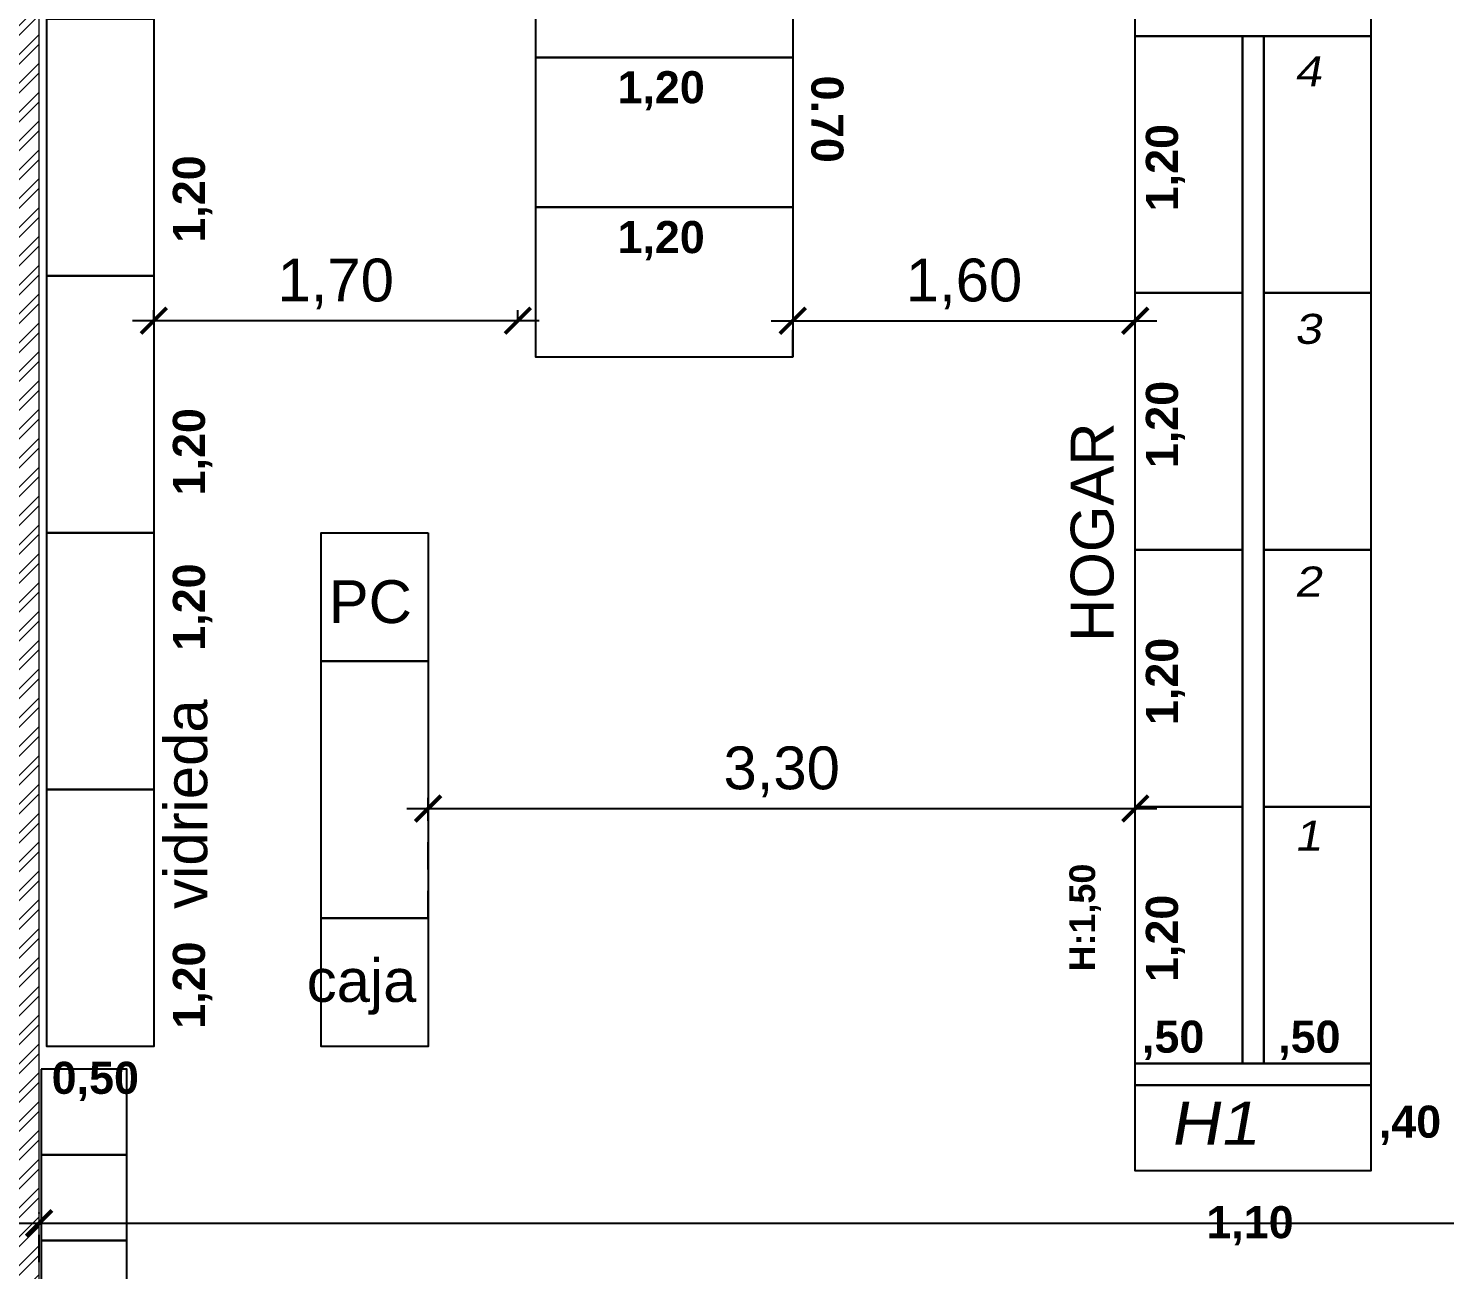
# Model space of a CAD drawing. Header units: metres. Extents: x 1093 to 1459, y -137 to 62.
# Drawn here: x 1280.3 to 1286.92, y -27.06 to -21.26 of the extents above; entities that cross this region are included whole.
import ezdxf

# ---------------------------------------------------------------- set-up
doc = ezdxf.new("R2010")
doc.units = ezdxf.units.M
doc.header["$LTSCALE"] = 0.508
doc.header["$PDMODE"] = 1
doc.header["$PDSIZE"] = -2
doc.linetypes.add('HIDDEN', pattern=[0.375, 0.25, -0.125])
doc.layers.get('0').update_dxf_attribs({"color": 9})
doc.layers.get('Defpoints').update_dxf_attribs({"color": 9})
for name, color, linetype in [('2-texto', 9, 'Continuous'), ('3-tabiques', 9, 'Continuous'), ('7-equipamiento', 9, 'Continuous'), ('8-cota equipam.', 9, 'Continuous'), ('8-cotas-100', 9, 'Continuous'), ('9-Hatch', 9, 'Continuous')]:
    doc.layers.add(name, color=color, linetype=linetype)
doc.styles.add('ARIAL', font='arial.ttf', dxfattribs={"width": 1.15, "oblique": 10})
doc.styles.add('Helvetica (bold)', font='')
doc.styles.add('swiss', font='swissel.ttf')
doc.styles.get('Helvetica (bold)').set_extended_font_data('Helvetica', bold=True)
doc.dimstyles.new('dim-100', dxfattribs={"dimtxt": 0.2, "dimasz": 0.12, "dimexe": 0.05, "dimexo": 0, "dimgap": 0.05, "dimtad": 1, "dimzin": 4, "dimtxsty": 'swiss', "dimblk": 'ARCHTICK', "dimcen": 0.5, "dimdle": 0.1, "dimclrd": 256, "dimclre": 252, "dimclrt": 256, "dimadec": 0, "dimazin": 0, "dimtfac": 1, "dimtix": 1, "dimtmove": 2, "dimatfit": 3, "dimldrblk": 'OPEN30', "dimfxl": 0.05, "dimtolj": 1, "dimtzin": 0, "dimarcsym": 0})

# ---------------------------------------------------------------- blocks, each defined once
blk = doc.blocks.new('_ARCHTICK')
at = {"color": 0, "linetype": 'ByBlock', "const_width": 0.15}
blk.add_lwpolyline([(-0.5, -0.5), (0.5, 0.5)], dxfattribs=at)
blk = doc.blocks.new('*D123')
at = {"layer": '8-cotas-100', "color": 252, "linetype": 'HIDDEN', "lineweight": -2, "transparency": 16777216}
for p, q in [((1283.8736, -22.7971), (1283.8736, -22.5769)), ((1285.4736, -22.7971), (1285.4736, -22.5769))]:
    blk.add_line(p, q, dxfattribs=at)
at = {"layer": '8-cotas-100', "linetype": 'Continuous', "lineweight": -2, "transparency": 16777216}
blk.add_line((1283.7736, -22.6269), (1285.5736, -22.6269), dxfattribs=at)
at = {"layer": 'Defpoints', "color": 0, "linetype": 'Continuous', "transparency": 16777216}
for p in [(1285.4736, -22.6269), (1283.8736, -22.7971), (1285.4736, -22.7971)]:
    blk.add_point(p, dxfattribs=at)
at = {"layer": '8-cotas-100', "linetype": 'Continuous', "lineweight": -2, "transparency": 16777216, "xscale": 0.12, "yscale": 0.12, "zscale": 0.12, "rotation": 180}
blk.add_blockref('_ARCHTICK', (1283.8736, -22.6269), dxfattribs=at)
at = {"layer": '8-cotas-100', "linetype": 'Continuous', "lineweight": -2, "transparency": 16777216, "xscale": 0.12, "yscale": 0.12, "zscale": 0.12}
blk.add_blockref('_ARCHTICK', (1285.4736, -22.6269), dxfattribs=at)
at = {"layer": '8-cotas-100', "linetype": 'Continuous', "lineweight": 0, "transparency": 16777216, "insert": (1284.6736, -22.4554), "char_height": 0.2, "attachment_point": 5, "style": 'swiss'}
blk.add_mtext('\\A1;1,60', dxfattribs=at)
blk = doc.blocks.new('_Open30')
at = {"color": 0, "linetype": 'ByBlock', "lineweight": -2}
for p, q in [((-1, 0.268), (0, 0)), ((0, 0), (-1, -0.268)), ((0, 0), (-1, 0))]:
    blk.add_line(p, q, dxfattribs=at)
blk = doc.blocks.new('*D124')
at = {"layer": '8-cotas-100', "color": 252, "linetype": 'HIDDEN', "lineweight": -2, "transparency": 16777216}
for p, q in [((1280.8894, -22.6269), (1280.8894, -22.5769)), ((1282.5894, -22.6269), (1282.5894, -22.5769))]:
    blk.add_line(p, q, dxfattribs=at)
at = {"layer": '8-cotas-100', "linetype": 'Continuous', "lineweight": -2, "transparency": 16777216}
blk.add_line((1282.6894, -22.6269), (1280.7894, -22.6269), dxfattribs=at)
at = {"layer": 'Defpoints', "color": 0, "linetype": 'Continuous', "transparency": 16777216}
for p in [(1280.8894, -22.6269), (1280.8894, -22.6269), (1282.5894, -22.6269)]:
    blk.add_point(p, dxfattribs=at)
at = {"layer": '8-cotas-100', "linetype": 'Continuous', "lineweight": -2, "transparency": 16777216, "xscale": 0.12, "yscale": 0.12, "zscale": 0.12, "rotation": 180}
blk.add_blockref('_ARCHTICK', (1280.8894, -22.6269), dxfattribs=at)
at = {"layer": '8-cotas-100', "linetype": 'Continuous', "lineweight": -2, "transparency": 16777216, "xscale": 0.12, "yscale": 0.12, "zscale": 0.12}
blk.add_blockref('_ARCHTICK', (1282.5894, -22.6269), dxfattribs=at)
at = {"layer": '8-cotas-100', "linetype": 'Continuous', "lineweight": 0, "transparency": 16777216, "insert": (1281.7394, -22.4554), "char_height": 0.2, "attachment_point": 5, "style": 'swiss'}
blk.add_mtext('\\A1;1,70', dxfattribs=at)
blk = doc.blocks.new('*D125')
at = {"layer": '8-cotas-100', "color": 252, "linetype": 'HIDDEN', "lineweight": -2, "transparency": 16777216}
for p, q in [((1282.1706, -25.4171), (1282.1706, -24.8558)), ((1285.4736, -25.4971), (1285.4736, -24.8558))]:
    blk.add_line(p, q, dxfattribs=at)
at = {"layer": '8-cotas-100', "linetype": 'Continuous', "lineweight": -2, "transparency": 16777216}
blk.add_line((1282.0706, -24.9058), (1285.5736, -24.9058), dxfattribs=at)
at = {"layer": 'Defpoints', "color": 0, "linetype": 'Continuous', "transparency": 16777216}
for p in [(1285.4736, -24.9058), (1282.1706, -25.4171), (1285.4736, -25.4971)]:
    blk.add_point(p, dxfattribs=at)
at = {"layer": '8-cotas-100', "linetype": 'Continuous', "lineweight": -2, "transparency": 16777216, "xscale": 0.12, "yscale": 0.12, "zscale": 0.12, "rotation": 180}
blk.add_blockref('_ARCHTICK', (1282.1706, -24.9058), dxfattribs=at)
at = {"layer": '8-cotas-100', "linetype": 'Continuous', "lineweight": -2, "transparency": 16777216, "xscale": 0.12, "yscale": 0.12, "zscale": 0.12}
blk.add_blockref('_ARCHTICK', (1285.4736, -24.9058), dxfattribs=at)
at = {"layer": '8-cotas-100', "linetype": 'Continuous', "lineweight": 0, "transparency": 16777216, "insert": (1283.8221, -24.7342), "char_height": 0.2, "attachment_point": 5, "style": 'swiss'}
blk.add_mtext('\\A1;3,30', dxfattribs=at)
blk = doc.blocks.new('*D140')
at = {"layer": '8-cotas-100', "linetype": 'Continuous', "lineweight": -2, "transparency": 16777216}
blk.add_line((1280.2536, -26.8429), (1302.0736, -26.8429), dxfattribs=at)
at = {"layer": '8-cotas-100', "color": 252, "linetype": 'HIDDEN', "lineweight": -2, "transparency": 16777216}
for p, q in [((1280.3536, -27.9325), (1280.3536, -26.7929)), ((1301.9736, -27.9325), (1301.9736, -26.7929))]:
    blk.add_line(p, q, dxfattribs=at)
at = {"layer": 'Defpoints', "color": 0, "linetype": 'Continuous', "transparency": 16777216}
for p in [(1301.9736, -26.8429), (1280.3536, -27.9325), (1301.9736, -27.9325)]:
    blk.add_point(p, dxfattribs=at)
at = {"layer": '8-cotas-100', "linetype": 'Continuous', "lineweight": -2, "transparency": 16777216, "xscale": 0.12, "yscale": 0.12, "zscale": 0.12, "rotation": 180}
blk.add_blockref('_ARCHTICK', (1280.3536, -26.8429), dxfattribs=at)
at = {"layer": '8-cotas-100', "linetype": 'Continuous', "lineweight": -2, "transparency": 16777216, "xscale": 0.12, "yscale": 0.12, "zscale": 0.12}
blk.add_blockref('_ARCHTICK', (1301.9736, -26.8429), dxfattribs=at)
at = {"layer": '8-cotas-100', "linetype": 'Continuous', "lineweight": 0, "transparency": 16777216, "insert": (1291.1636, -26.6712), "char_height": 0.2, "attachment_point": 5, "style": 'swiss'}
blk.add_mtext('\\A1;21,62', dxfattribs=at)

msp = doc.modelspace()

# ---------------------------------------------------------------- hatches: boundary and pattern name
at = {"layer": '9-Hatch', "lineweight": 0}
h = msp.add_hatch(dxfattribs=at)
h.set_pattern_fill('ANSI32', color=256, scale=0.01)
h.paths.add_polyline_path([(1280.3536, -12.3706), (1280.3136, -12.3706), (1280.3136, -12.4175), (1280.3036, -12.4175), (1280.3036, -12.3706), (1280.1536, -12.3706), (1280.1536, -12.4175), (1280.1536, -20.9034), (1280.1571, -20.9034), (1280.1571, -23.4034), (1280.1536, -33.6171), (1280.1536, -33.7914), (1280.3536, -33.7916)])

# ---------------------------------------------------------------- linework, layer by layer
at = {"layer": '3-tabiques', "linetype": 'Continuous', "lineweight": 0}
msp.add_line((1280.3536, -33.7916), (1280.3536, -12.3706), dxfattribs=at)
at = {"layer": '7-equipamiento'}
for points in [[(1283.8736, -21.3971), (1282.6736, -21.3971), (1282.6736, -20.6971), (1283.8736, -20.6971)], [(1280.8894, -21.2171), (1280.8894, -22.4171), (1280.3894, -22.4171), (1280.3894, -21.2171)], [(1286.5736, -21.1971), (1286.5736, -21.2971), (1285.4736, -21.2971), (1285.4736, -21.1971)], [(1285.9736, -21.2971), (1285.9736, -22.4971), (1285.4736, -22.4971), (1285.4736, -21.2971)], [(1286.0736, -21.2971), (1286.0736, -26.0971), (1285.9736, -26.0971), (1285.9736, -21.2971)], [(1286.5736, -21.2971), (1286.5736, -22.4971), (1286.0736, -22.4971), (1286.0736, -21.2971)], [(1283.8736, -22.0971), (1282.6736, -22.0971), (1282.6736, -21.3971), (1283.8736, -21.3971)], [(1283.8736, -22.7971), (1282.6736, -22.7971), (1282.6736, -22.0971), (1283.8736, -22.0971)], [(1280.8894, -22.4171), (1280.8894, -23.6171), (1280.3894, -23.6171), (1280.3894, -22.4171)], [(1285.9736, -22.4971), (1285.9736, -23.6971), (1285.4736, -23.6971), (1285.4736, -22.4971)], [(1286.5736, -22.4971), (1286.5736, -23.6971), (1286.0736, -23.6971), (1286.0736, -22.4971)], [(1280.8894, -23.6171), (1280.8894, -24.8171), (1280.3894, -24.8171), (1280.3894, -23.6171)], [(1282.1706, -23.6171), (1282.1706, -24.2171), (1281.6706, -24.2171), (1281.6706, -23.6171)], [(1285.9736, -23.6971), (1285.9736, -24.8971), (1285.4736, -24.8971), (1285.4736, -23.6971)], [(1286.5736, -23.6971), (1286.5736, -24.8971), (1286.0736, -24.8971), (1286.0736, -23.6971)], [(1282.1706, -24.2171), (1282.1706, -25.4171), (1281.6706, -25.4171), (1281.6706, -24.2171)], [(1280.8894, -24.8171), (1280.8894, -26.0171), (1280.3894, -26.0171), (1280.3894, -24.8171)], [(1285.9736, -24.8971), (1285.9736, -26.0971), (1285.4736, -26.0971), (1285.4736, -24.8971)], [(1286.5736, -24.8971), (1286.5736, -26.0971), (1286.0736, -26.0971), (1286.0736, -24.8971)], [(1282.1706, -25.4171), (1282.1706, -26.0171), (1281.6706, -26.0171), (1281.6706, -25.4171)], [(1280.3634, -26.1233), (1280.3634, -26.5233), (1280.7634, -26.5233), (1280.7634, -26.1233)], [(1286.5736, -26.0971), (1286.5736, -26.1971), (1285.4736, -26.1971), (1285.4736, -26.0971)], [(1286.5736, -26.1971), (1286.5736, -26.5971), (1285.4736, -26.5971), (1285.4736, -26.1971)], [(1280.3634, -26.5233), (1280.3634, -26.9233), (1280.7634, -26.9233), (1280.7634, -26.5233)], [(1280.3634, -26.9233), (1280.3634, -28.1233), (1280.7634, -28.1233), (1280.7634, -26.9233)]]:
    msp.add_lwpolyline(points, close=True, dxfattribs=at)

# ---------------------------------------------------------------- texts
at = {"layer": '2-texto', "style": 'swiss'}
for s, p in [('PC', (1281.7068, -24.0392)), ('caja', (1281.6038, -25.8087))]:
    msp.add_text(s, height=0.2, dxfattribs=at).set_placement(p)
msp.add_text('vidrieda', height=0.2, rotation=90, dxfattribs=at).set_placement((1281.1392, -25.3742))
at = {"layer": '2-texto', "insert": (1285.1719, -24.3753), "char_height": 0.2, "width": 1.495373, "attachment_point": 1, "rotation": 90, "style": 'swiss'}
msp.add_mtext('\\pi0.24837;{\\fArial|b0|i0|c0|p34;HOGAR}', dxfattribs=at)
at = {"layer": '7-equipamiento', "attachment_point": 1, "line_spacing_factor": 0.843168, "style": 'ARIAL'}
for s, insert, char_height in [('4', (1286.2164, -21.3914), 0.14), ('3', (1286.2164, -22.5949), 0.14), ('2', (1286.2164, -23.7752), 0.14), ('1', (1286.2164, -24.9621), 0.14), ('H1', (1285.6342, -26.2749), 0.2)]:
    msp.add_mtext(s, dxfattribs=dict(at, insert=insert, char_height=char_height))
at = {"layer": '7-equipamiento', "insert": (1285.1659, -26.099, 0), "char_height": 0.12, "attachment_point": 1, "rotation": 90, "style": 'Helvetica (bold)'}
msp.add_mtext_dynamic_manual_height_columns('\\pi0.38638; H:1,50', width=1.435622, gutter_width=1, heights=[0.2019], dxfattribs=at)
at = {"layer": '8-cota equipam.', "lineweight": 0, "style": 'Helvetica (bold)'}
for s, p in [('1,20', (1283.0553, -21.6111)), ('1,20', (1283.0553, -22.3111)), (',50', (1285.5048, -26.0461)), (',50', (1286.1408, -26.0461)), ('0,50', (1280.4127, -26.2382)), (',40', (1286.6108, -26.4431)), ('1,10', (1285.8055, -26.9126))]:
    msp.add_text(s, height=0.14985, dxfattribs=at).set_placement(p)
for s, rotation, p in [('0.70', 270, (1283.9606, -21.4819)), ('1,20', 90, (1285.6727, -22.1155)), ('1,20', 90, (1281.1285, -22.2619)), ('1,20', 90, (1285.6727, -23.3155)), ('1,20', 90, (1281.1285, -23.4425)), ('1,20', 90, (1281.1285, -24.1681)), ('1,20', 90, (1285.6727, -24.5155)), ('1,20', 90, (1285.6727, -25.7155)), ('1,20', 90, (1281.1285, -25.9342))]:
    msp.add_text(s, height=0.14985, rotation=rotation, dxfattribs=at).set_placement(p)

# ---------------------------------------------------------------- dimensions: what is measured, and where the dimension line sits
at = {"layer": '8-cotas-100', "linetype": 'Continuous', "lineweight": 0}
for base, p1, p2, picture, middle in [((1280.8894, -22.6269), (1282.5894, -22.6269), (1280.8894, -22.6269), '*D124', (1281.7394, -22.4554)), ((1285.4736, -22.6269), (1283.8736, -22.7971), (1285.4736, -22.7971), '*D123', (1284.6736, -22.4554)), ((1285.4736, -24.9058), (1282.1706, -25.4171), (1285.4736, -25.4971), '*D125', (1283.8221, -24.7342)), ((1301.9736, -26.8429), (1280.3536, -27.9325), (1301.9736, -27.9325), '*D140', (1291.1636, -26.6712))]:
    dim = msp.add_linear_dim(base=base, p1=p1, p2=p2, dimstyle='dim-100', dxfattribs=at)
    dim.commit()
    dim.dimension.update_dxf_attribs({"geometry": picture, "text_midpoint": middle})

doc.saveas('drawing.dxf')
